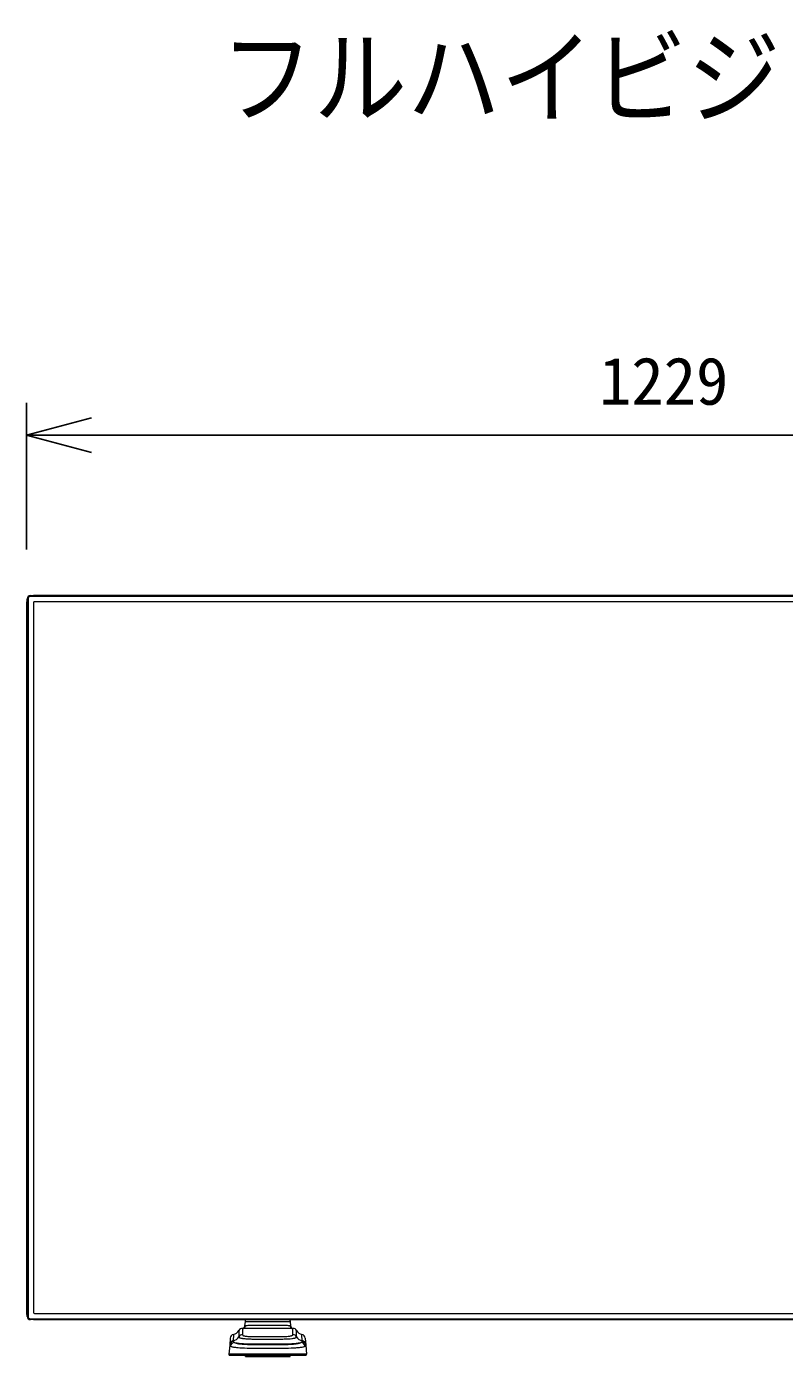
# Model space of a CAD drawing. Units: millimetres, scale not verified. Extents: x -62 to 63, y -56 to 57.
# Drawn here: x -43 to -13.7, y 5.5 to 56.8 of the extents above; entities that cross this region are included whole.
import ezdxf
from ezdxf.enums import TextEntityAlignment as Align

# ---------------------------------------------------------------- set-up
doc = ezdxf.new("R2010")
doc.units = ezdxf.units.MM
doc.header["$LTSCALE"] = 0.125
for name, color, linetype in [('0-0_0', 7, 'Continuous'), ('0-2_SUNPO', 7, 'Continuous'), ('0-4_MOJI1', 7, 'Continuous')]:
    doc.layers.add(name, color=color, linetype=linetype)
doc.layers.add('0-1_GAIKEI', color=1, linetype='Continuous', lineweight=18)
doc.styles.add('ＭＳ ゴシック', font='')
doc.styles.get('ＭＳ ゴシック').set_extended_font_data('MS Gothic')

# ---------------------------------------------------------------- blocks, each defined once
blk = doc.blocks.new('_Open30')
at = {"layer": '0-0_0'}
blk.add_line((0, 0), (-1, 0), dxfattribs=at)
blk.add_lwpolyline([(-1, 0.26795), (0, 0), (-1, -0.26795)], dxfattribs=at)
blk = doc.blocks.new('D4')
at = {"layer": '0-2_SUNPO'}
for p, q in [((21.525, 224.1194), (21.525, 229.7836)), ((70.685, 224.1594), (70.685, 229.7836)), ((24.025, 228.5336), (68.185, 228.5336))]:
    blk.add_line(p, q, dxfattribs=at)
at = {"layer": '0-2_SUNPO', "xscale": 2.5, "yscale": 2.5, "rotation": 180}
blk.add_blockref('_Open30', (21.525, 228.5336), dxfattribs=at)
at = {"layer": '0-2_SUNPO', "xscale": 2.5, "yscale": 2.5}
blk.add_blockref('_Open30', (70.685, 228.5336), dxfattribs=at)
at = {"layer": '0-2_SUNPO', "style": 'ＭＳ ゴシック'}
blk.add_text('1229', height=1.833, dxfattribs=at).set_placement((43.605, 229.1586), align=Align.BOTTOM_LEFT)

msp = doc.modelspace()

# ---------------------------------------------------------------- linework, layer by layer
at = {"layer": '0-1_GAIKEI', "color": 7}
for p, q in [((-42.9557, 34.6063), (-42.9457, 34.6063)), ((-42.9557, 7.1004), (-42.9557, 34.6063)), ((-42.9397, 7.0203), (-42.9397, 34.7264)), ((-42.8196, 34.8464), (6.0682, 34.8464)), ((-42.6995, 34.8624), (5.9481, 34.8624)), ((-42.6995, 34.8624), (-42.6995, 34.8524)), ((-42.9557, 7.1004), (-42.9457, 7.1004)), ((6.0682, 6.9002), (-42.8196, 6.9002)), ((-42.6995, 6.8842), (-42.6995, 6.8942)), ((5.9882, 6.8842), (-42.6995, 6.8842)), ((-34.5418, 6.8268), (-34.5568, 6.6546)), ((-32.7744, 6.6546), (-32.7895, 6.8268)), ((-35.1083, 6.1853), (-35.1321, 5.9132)), ((-32.6919, 6.5596), (-34.6394, 6.5596)), ((-32.223, 6.1853), (-32.1992, 5.9132)), ((-35.1321, 5.9132), (-35.1628, 5.5625)), ((-32.1992, 5.9132), (-32.1685, 5.5625)), ((-32.2083, 5.5189), (-35.1229, 5.5189)), ((-34.5262, 5.4789), (-34.5262, 5.5189)), ((-34.5262, 5.4789), (-32.8051, 5.4789)), ((-32.8051, 5.4789), (-32.8051, 5.5189))]:
    msp.add_line(p, q, dxfattribs=at)
at = {"layer": '0-1_GAIKEI'}
for p, q in [((-42.9557, 34.5663), (-42.9457, 34.5663)), ((-42.9457, 7.1004), (-42.9457, 34.6063)), ((-42.9077, 34.7264), (-42.9397, 34.7264)), ((-42.9077, 34.7264), (-42.9077, 7.0203)), ((-42.8196, 34.8464), (-42.8196, 34.8144)), ((6.0682, 34.8144), (-42.8196, 34.8144)), ((-42.7035, 34.5703), (-42.7035, 7.1764)), ((5.9481, 34.8524), (-42.6995, 34.8524)), ((5.9121, 34.6103), (-42.6635, 34.6103)), ((-42.6595, 34.8624), (-42.6595, 34.8524)), ((-42.9557, 7.1404), (-42.9457, 7.1404)), ((-42.9397, 7.0203), (-42.9077, 7.0203)), ((-42.8196, 6.9323), (6.0682, 6.9323)), ((-42.8196, 6.9323), (-42.8196, 6.9002)), ((5.9882, 6.8942), (-42.6995, 6.8942)), ((-42.6635, 7.1364), (5.9121, 7.1364)), ((-42.6595, 6.8842), (-42.6595, 6.8942)), ((-34.5418, 6.8268), (-33.6656, 6.8268)), ((-33.6656, 6.8268), (-32.7895, 6.8268)), ((-34.9843, 6.3274), (-34.9988, 6.0806)), ((-34.778, 6.4796), (-34.778, 6.235)), ((-34.6394, 6.5596), (-34.6393, 6.3147)), ((-34.1518, 6.2443), (-33.1795, 6.2443)), ((-32.692, 6.3147), (-32.6919, 6.5596)), ((-32.5533, 6.235), (-32.5532, 6.4796)), ((-32.3325, 6.0806), (-32.3469, 6.3274)), ((-34.1518, 6.1493), (-33.1795, 6.1493)), ((-34.1518, 5.9596), (-33.1795, 5.9596)), ((-34.1488, 5.939), (-33.1824, 5.939)), ((-34.1488, 5.794), (-33.1824, 5.794)), ((-34.6622, 5.5636), (-34.6657, 5.5636)), ((-34.1691, 5.5625), (-34.6622, 5.5636)), ((-34.4461, 5.4789), (-34.4461, 5.5189)), ((-33.1622, 5.5625), (-34.1691, 5.5625)), ((-32.6639, 5.5636), (-33.1622, 5.5625)), ((-32.8851, 5.4789), (-32.8851, 5.5189))]:
    msp.add_line(p, q, dxfattribs=at)
at = {"layer": '0-1_GAIKEI', "color": 7}
for points in [[(-34.5568, 6.6546), (-34.5666, 6.6166), (-34.5841, 6.5885), (-34.6041, 6.5695), (-34.6203, 6.5596)], [(-32.7123, 6.5596), (-32.7332, 6.5743), (-32.7509, 6.5932), (-32.7659, 6.6195), (-32.7744, 6.6546)]]:
    msp.add_lwpolyline(points, dxfattribs=at)
for centre, radius, start, end in [((-42.8196, 34.7264), 0.1201, 90, 180), ((-42.8196, 7.0203), 0.1201, 180, 270), ((-34.462, 6.8198), 0.08, 126.38974, 174.99995), ((-32.8693, 6.8198), 0.08, 5.00005, 53.61026), ((-34.9488, 6.1713), 0.1601, 102.81457, 175), ((-35.0554, 6.6397), 0.3202, 282.81457, 329.99999), ((-34.6394, 6.3995), 0.1601, 90, 149.99999), ((-32.6919, 6.3995), 0.1601, 30.00001, 90), ((-32.2759, 6.6397), 0.3202, 210.00001, 257.18543), ((-32.3825, 6.1713), 0.1601, 5, 77.18543), ((-35.1229, 5.559), 0.04, 175, 270), ((-32.2083, 5.559), 0.04, 269.99793, 5.00018)]:
    msp.add_arc(centre, radius, start, end, dxfattribs=at)
at = {"layer": '0-1_GAIKEI'}
for centre, radius, start, end in [((-42.8196, 34.7264), 0.0881, 90, 180), ((-42.6635, 34.5703), 0.04, 90, 180), ((-42.8196, 7.0203), 0.0881, 180, 270), ((-42.6635, 7.1764), 0.04, 180, 270), ((-35.0548, 6.3958), 0.3202, 280.08562, 329.8429), ((-34.6395, 6.1545), 0.1602, 89.94678, 149.83217), ((-34.7507, 6.2375), 0.0274, 185.17308, 227.63125), ((-34.72, 6.271), 0.0729, 227.63417, 239.62914), ((-34.7006, 6.3021), 0.1095, 239.0964, 247.02346), ((-34.6537, 6.4124), 0.2294, 246.98138, 252.03153), ((-34.5951, 6.5927), 0.4189, 252.01982, 258.93061), ((-34.4973, 7.0742), 0.9102, 258.70488, 261.24933), ((-34.614, 6.3167), 0.0254, 184.58186, 229.46963), ((-34.4339, 7.4805), 1.3215, 261.21317, 263.84211), ((-34.5926, 6.3401), 0.0571, 228.40271, 240.34706), ((-34.5623, 6.3906), 0.116, 239.65263, 247.46438), ((-34.526, 6.4793), 0.2118, 247.59527, 254.01142), ((-34.6417, 6.6693), 0.1175, 291.05821, 343.06123), ((-34.4895, 6.6004), 0.3383, 253.71169, 257.72825), ((-34.3548, 8.1855), 2.0309, 263.75608, 265.46671), ((-34.4257, 6.8919), 0.6367, 257.69408, 261.96189), ((-34.555, 6.6541), 0.00193, 117.4007, 165.11728), ((-34.5537, 6.6516), 0.00474, 110.59885, 117.15505), ((-34.5178, 6.5587), 0.1043, 108.75883, 111.10273), ((-34.5332, 6.6039), 0.0565, 103.31066, 108.71349), ((-34.5256, 6.5716), 0.0897, 99.90991, 103.31423), ((-34.514, 6.5062), 0.1561, 93.71086, 99.97158), ((-34.6474, 6.6721), 0.1237, 342.59825, 355.35504), ((-34.4207, 5.0591), 1.6063, 91.77654, 93.69055), ((-34.2865, 9.0549), 2.903, 265.48001, 267.07567), ((-34.3644, 7.3109), 1.0601, 261.85062, 264.41376), ((-34.2565, -1.5163), 8.1837, 90.37104, 91.49808), ((-34.3001, 7.9518), 1.7043, 264.3581, 266.48394), ((-34.2236, 9.1685), 2.9234, 266.4514, 268.3104), ((-34.1817, 10.5027), 4.2582, 268.27521, 269.55145), ((-34.0183, -22.2562), 28.9248, 90.15171, 90.57687), ((-34.1544, 13.318), 7.0736, 269.509, 270.02119), ((-33.6921, -173.301), 179.97, 89.99157, 90.12823), ((-33.6391, -173.2306), 179.8997, 89.87174, 90.00846), ((-33.313, -22.26), 28.9287, 89.42316, 89.84826), ((-33.1759, 12.7789), 6.5345, 269.96823, 270.79989), ((-33.1409, 10.1167), 3.8721, 270.83153, 272.23504), ((-33.0747, -1.516), 8.1834, 88.50189, 89.62896), ((-33.0748, 8.5348), 2.2889, 272.12608, 274.89615), ((-32.9956, 7.5655), 1.3163, 275.06431, 277.1286), ((-32.9106, 5.059), 1.6064, 86.30957, 88.22346), ((-32.988, 8.285), 2.1311, 273.54395, 276.80439), ((-32.9294, 7.0347), 0.7814, 277.14248, 280.61979), ((-32.6838, 6.6721), 0.1238, 184.646, 197.40226), ((-32.8173, 6.5065), 0.1558, 79.62031, 86.28426), ((-32.6895, 6.6693), 0.1175, 196.9391, 248.94032), ((-32.8044, 6.5778), 0.0834, 75.84424, 79.50575), ((-32.868, 6.7083), 0.4493, 280.5868, 284.61899), ((-32.7979, 6.6045), 0.0559, 71.27654, 75.64833), ((-32.8134, 6.5589), 0.1041, 68.8954, 71.24386), ((-32.7776, 6.6516), 0.00474, 62.84251, 69.39783), ((-32.7762, 6.6542), 0.00175, 29.00205, 63.89777), ((-32.7769, 6.6538), 0.0026, 17.68717, 29.59949), ((-32.8237, 6.5354), 0.2708, 284.78311, 289.79971), ((-32.8821, 7.3704), 1.2103, 276.9541, 279.82444), ((-32.7713, 6.3938), 0.1199, 289.15394, 302.37532), ((-32.7362, 6.3371), 0.0532, 303.18871, 311.74127), ((-32.7168, 6.3165), 0.0249, 310.05081, 355.89785), ((-32.6918, 6.1545), 0.1602, 30.16791, 90.05344), ((-32.7668, 6.7218), 0.5516, 279.52453, 284.77298), ((-32.7148, 6.5202), 0.3434, 284.94672, 290.00491), ((-32.6481, 6.3385), 0.1499, 289.82304, 297.55298), ((-32.6215, 6.2861), 0.0911, 297.99875, 307.54743), ((-32.5862, 6.2419), 0.0345, 305.67545, 326.74655), ((-32.5816, 6.2378), 0.0285, 328.78919, 354.42046), ((-32.2765, 6.3958), 0.3202, 210.15706, 259.91429), ((-35.1014, 5.9107), 0.0308, 175.31225, 193.3021), ((-34.9735, 5.8989), 0.1593, 98.07224, 174.85368), ((-35.0935, 5.9126), 0.039, 193.40405, 224.3887), ((-34.9714, 5.9237), 0.1592, 118.68233, 174.95585), ((-35.0838, 5.9216), 0.0521, 223.97265, 232.66629), ((-35.0723, 5.9365), 0.071, 232.62518, 239.71601), ((-35.0559, 5.9642), 0.1032, 239.55057, 244.42831), ((-34.9396, 5.8522), 0.1619, 91.55764, 173.27957), ((-34.9945, 6.0987), 0.251, 245.0544, 255.30709), ((-34.9032, 6.4227), 0.5876, 254.70232, 259.08046), ((-34.9711, 5.9233), 0.1596, 114.81395, 118.71349), ((-34.9703, 5.9216), 0.1615, 100.13084, 114.80899), ((-34.796, 6.978), 1.1532, 259.07898, 262.05319), ((-34.9305, 6.0768), 0.0684, 176.8089, 191.43583), ((-34.9226, 6.0781), 0.0764, 191.2362, 196.36099), ((-34.9615, 6.0669), 0.0358, 196.64075, 212.21056), ((-34.9471, 6.076), 0.0529, 212.22894, 225.12477), ((-34.9259, 6.0968), 0.0826, 224.92461, 235.43083), ((-34.9108, 6.1185), 0.109, 235.35405, 242.17588), ((-34.8873, 6.1632), 0.1595, 242.17882, 246.84169), ((-34.6612, 7.9497), 2.1342, 262.07685, 264.48747), ((-34.8562, 6.234), 0.2369, 246.68473, 248.25475), ((-34.8421, 6.1942), 0.207, 240.49745, 250.92106), ((-34.72, 6.9707), 0.9826, 256.82217, 259.72105), ((-34.7575, 6.4307), 0.4582, 250.60167, 256.87996), ((-34.6212, 7.5368), 1.5572, 259.85948, 262.60317), ((-34.4253, 10.3488), 4.5448, 264.43183, 265.94112), ((-34.6788, 6.7506), 0.7877, 256.58164, 259.32051), ((-34.5958, 7.1985), 1.2431, 259.38812, 262.85894), ((-34.4362, 8.9756), 3.0079, 262.63745, 265.9518), ((-34.4625, 8.2504), 2.3035, 262.82054, 265.31796), ((-34.2619, 12.5773), 6.7794, 265.89686, 267.41458), ((-34.3733, 9.299), 3.3559, 265.2627, 266.97691), ((-34.2664, 11.253), 5.2916, 265.85883, 268.01195), ((-34.0708, 16.8104), 11.0167, 267.41476, 269.59401), ((-34.2877, 10.92), 4.9791, 266.97675, 268.13212), ((-34.1619, 14.3243), 8.3647, 268.02623, 270.06936), ((-34.1734, 14.4545), 8.5154, 268.13861, 269.82751), ((-34.2144, 10.4263), 4.2762, 267.04837, 268.6732), ((-34.1624, 12.3683), 6.219, 268.60825, 270.09794), ((-34.1508, 16.9876), 11.0487, 269.75002, 270.01035), ((-33.1742, 15.5584), 9.6194, 269.95097, 271.44603), ((-33.2686, 17.1218), 11.3282, 270.43595, 272.55528), ((-33.1725, 12.5532), 6.4038, 269.93731, 271.74565), ((-33.1694, 14.3248), 8.3652, 269.93069, 271.9737), ((-33.1022, 10.076), 3.9256, 271.82198, 273.59192), ((-33.0996, 12.4077), 6.4678, 271.48965, 272.37908), ((-33.0648, 11.2526), 5.2912, 271.98799, 274.14128), ((-32.9973, 9.9523), 4.0103, 272.37579, 273.81026), ((-33.0854, 12.8519), 7.0544, 272.615, 274.07356), ((-32.9083, 8.6537), 2.7087, 273.75575, 276.41051), ((-32.8951, 8.9761), 3.0084, 274.04843, 277.36228), ((-32.7828, 7.523), 1.571, 276.46711, 279.21344), ((-32.88, 10.0131), 4.2081, 274.02869, 276.06626), ((-32.6571, 6.7651), 0.8028, 279.02138, 284.39597), ((-32.7101, 7.5366), 1.5571, 277.39641, 280.14038), ((-32.5662, 6.4073), 0.4336, 284.51144, 289.48738), ((-32.6112, 6.9704), 0.9823, 280.27891, 283.17872), ((-32.6479, 7.7825), 1.9655, 276.21264, 277.95763), ((-32.4938, 6.2043), 0.218, 289.34251, 299.23902), ((-32.3917, 5.8522), 0.1619, 6.72069, 88.44198), ((-32.4637, 6.2068), 0.2074, 291.63432, 295.22042), ((-32.5237, 6.9022), 1.0764, 277.89382, 281.87656), ((-32.4305, 6.1362), 0.1294, 295.21787, 300.96578), ((-32.4121, 6.1056), 0.0937, 300.95505, 310.2172), ((-32.3926, 6.0833), 0.064, 309.82865, 322.41355), ((-32.3753, 6.0698), 0.0421, 322.53877, 335.79846), ((-32.3679, 6.0662), 0.0339, 336.23714, 343.56192), ((-32.4039, 6.077), 0.0715, 343.37942, 0.41701), ((-32.3578, 5.8989), 0.1593, 5.14601, 81.92773), ((-32.3609, 5.9216), 0.1615, 65.19097, 79.86912), ((-32.3979, 6.0768), 0.0655, 0.62662, 3.28413), ((-32.4125, 6.3574), 0.5205, 282.24386, 287.1863), ((-32.3602, 5.9233), 0.1596, 61.28645, 65.18601), ((-32.3599, 5.9237), 0.1592, 5.0441, 61.31758), ((-32.3337, 6.0916), 0.2433, 287.94813, 294.99975), ((-32.2783, 5.9695), 0.1092, 295.70531, 300.31406), ((-32.2599, 5.938), 0.0727, 300.36871, 307.29127), ((-32.2452, 5.919), 0.0487, 307.08099, 321.54122), ((-32.2371, 5.9123), 0.0382, 321.79536, 348.1152), ((-32.23, 5.9107), 0.031, 348.35639, 4.60639), ((-35.1471, 5.234), 0.3289, 91.38659, 92.7399), ((-34.944, -13.8227), 19.3866, 89.91204, 90.62374), ((-34.8672, -78.2309), 83.7948, 89.86219, 90.03216), ((-32.4648, -77.84), 83.4039, 89.96656, 90.13673), ((-32.4301, -26.967), 32.5309, 89.64819, 89.97539), ((-32.2653, -0.8768), 6.4401, 89.27656, 89.68976), ((-32.1841, 5.2356), 0.3272, 87.25606, 89.96692)]:
    msp.add_arc(centre, radius, start, end, dxfattribs=at)

# ---------------------------------------------------------------- block references
at = {"layer": '0-2_SUNPO'}
msp.add_blockref('D4', (-64.4907, -187.4967), dxfattribs=at)

# ---------------------------------------------------------------- texts
at = {"layer": '0-4_MOJI1', "style": 'ＭＳ ゴシック', "width": 0.9}
msp.add_text('フルハイビジョン液晶ディスプレイ（スタンド付）', height=2.933, dxfattribs=at).set_placement((-35.4907, 52.5033), align=Align.BOTTOM_LEFT)

doc.saveas('drawing.dxf')
